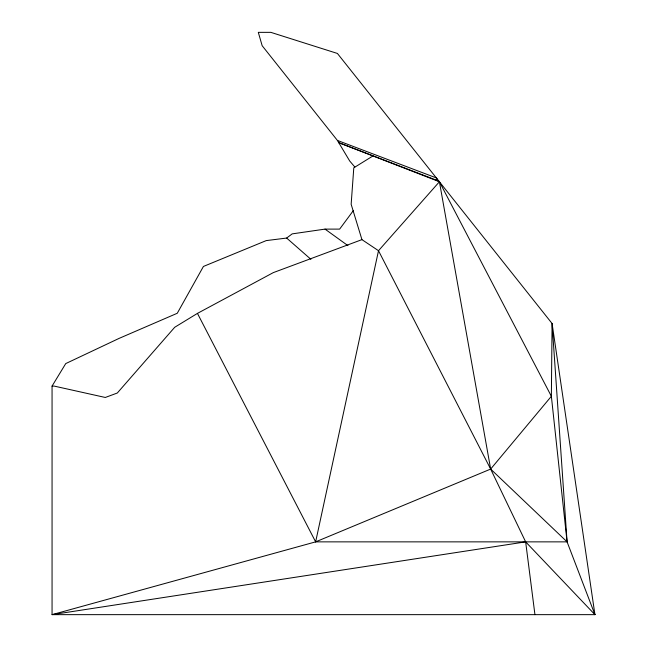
<?xml version="1.0" encoding="UTF-8"?>
<svg xmlns="http://www.w3.org/2000/svg" width="647" height="647" viewBox="0 0 647 647"><rect width="100%" height="100%" fill="white"/><g stroke="black" fill="none" stroke-linecap="round" stroke-linejoin="round"><path stroke-width="0.97" d="M353.359 210.59L339.643 229.111L325.02 229.111L292.169 233.882L286.653 238.056L266.232 240.603L203.425 266.451L177.27 313.261L119.072 338.397L65.743 363.582L52.059 386.097L52.059 614.65L315.639 541.862L378.503 250.712L439.41 181.758L338.907 142.72L438.892 181.111M372.777 156.056L353.796 167.808L351.151 204.282L361.94 239.633L378.503 250.712L490.652 469.075L525.647 541.862L594.941 614.65L52.059 614.65L525.647 541.862L534.94 614.65M361.94 239.633L273.333 272.605L197.448 313.391L174.714 327.277L117.309 393.012L105.299 397.468L54.138 386.081L52.059 386.081M197.448 313.391L315.639 541.862L490.652 469.075L551.365 396.287L552.077 323.5L337.41 53.45L270.826 32.35L258.307 32.35L262.164 45.719L337.41 140.439L349.703 160.99L354.815 166.999M315.639 541.862L567.079 541.862L594.941 614.65L552.077 323.5L567.079 541.862L490.652 469.075L439.41 181.758L551.365 396.287L567.079 541.862M337.41 140.439L436.361 177.925L437.938 180.481M325.02 229.111L347.94 245.634M286.653 238.056L310.908 259.326M594.221 612.758L594.941 614.65M436.361 177.925L437.372 180.78"/></g></svg>
